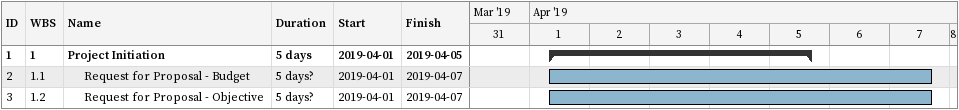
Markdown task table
| ID | WBS | Task | Duration | Start | Finish |
|---|---|---|---|---|---|
| 1 | 1 | **Project Initiation** | 5d | 2019-04-01 | 2019-04-05 |
| 2 | 1.1 | Request for Proposal - Budget | 5d? | 2019-04-01 | 2019-04-07 |
| 3 | 1.2 | Request for Proposal - Objective | 5d? | 2019-04-01 | 2019-04-07 |
